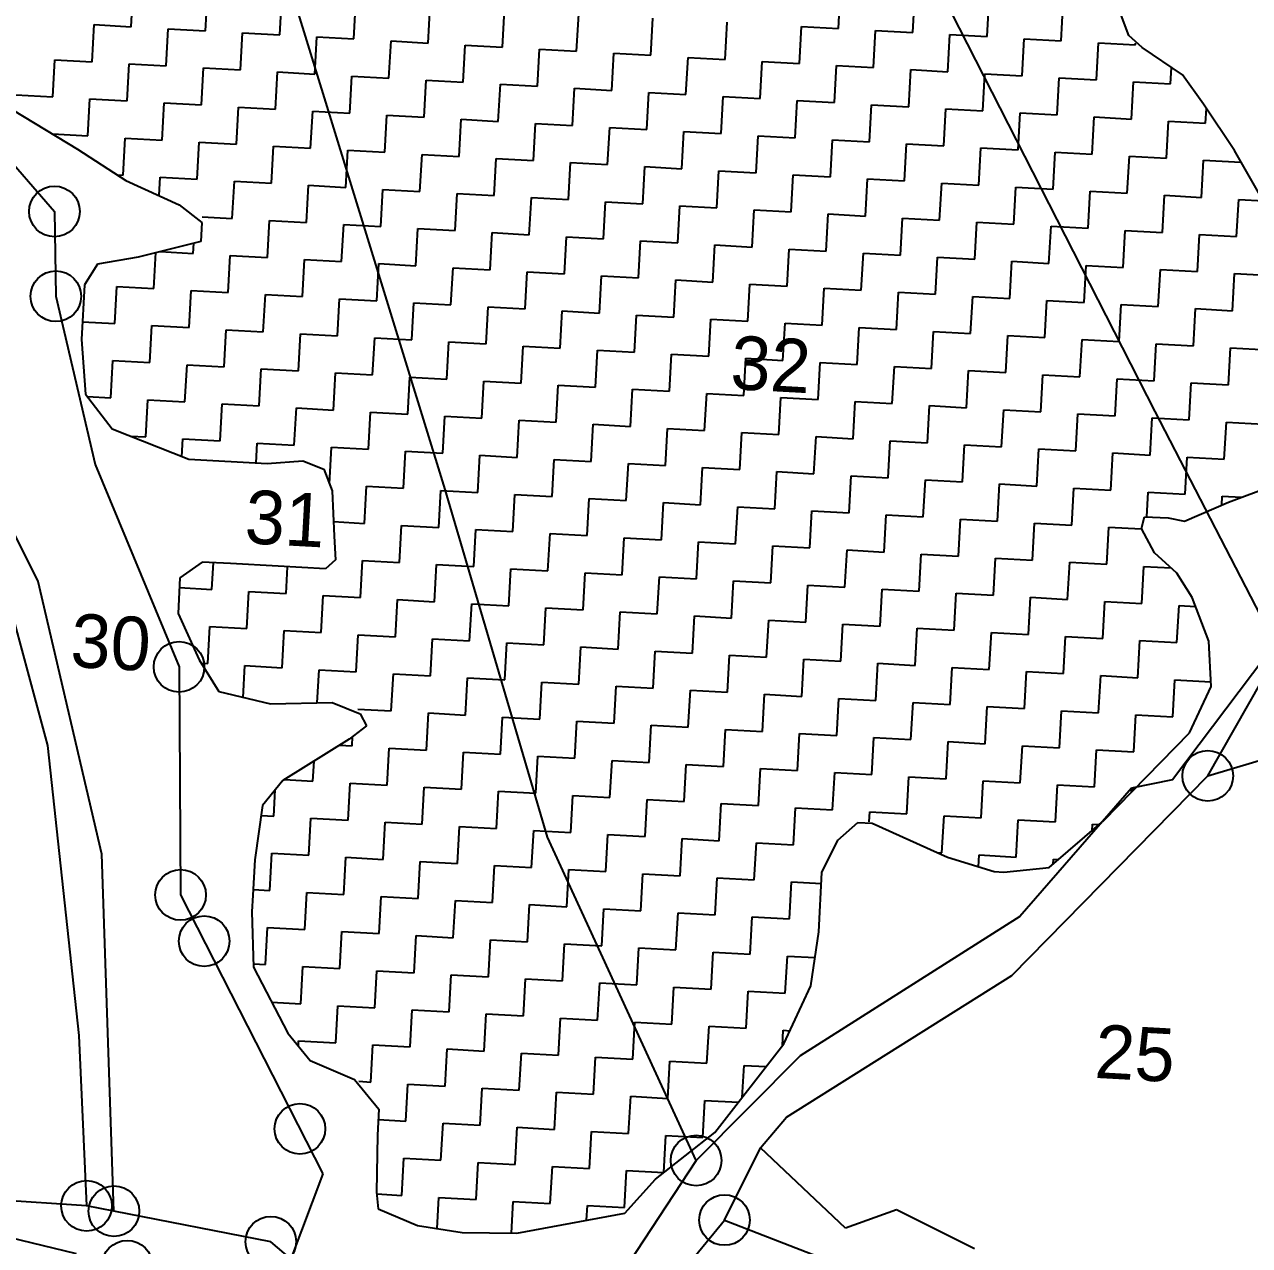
# Model space of a CAD drawing. Header units: metres. Extents: x 277693 to 280943, y 2038920 to 2043234.
# Drawn here: x 278561.5 to 278977.1, y 2041173.7 to 2041588.2 of the extents above; entities that cross this region are included whole.
import ezdxf
from ezdxf.enums import TextEntityAlignment as Align

# ---------------------------------------------------------------- set-up
doc = ezdxf.new("R2010")
doc.units = ezdxf.units.M
doc.header["$MEASUREMENT"] = 0
for name, color, linetype in [('POLY_HATCH', 12, 'Continuous'), ('POLY_PARCEL', 6, 'Continuous'), ('POLY_ROAD', 30, 'Continuous'), ('POLY_WATER', 4, 'Continuous'), ('TEXT_PARCEL', 7, 'Continuous')]:
    doc.layers.add(name, color=color, linetype=linetype)
doc.styles.add('TEXT_MAP', font='KRDEV050.TTF', dxfattribs={"height": 2.5})

# ---------------------------------------------------------------- blocks, each defined once
blk = doc.blocks.new('344')
for centre in [(278571.65, 2041524.75), (278572.12, 2041495.96), (278613.91, 2041370.16), (278962.97, 2041333.16), (278614.43, 2041292.74), (278622.44, 2041277.05), (278654.95, 2041213.34), (278789.37, 2041202.61), (278582.55, 2041187.2), (278591.84, 2041185.39), (278799, 2041182.39), (278645.06, 2041175.03), (278596.34, 2041166.87)]:
    blk.add_circle(centre, 8.59)
at = {"layer": 'POLY_HATCH', "linetype": 'Continuous'}
for p, q in [((278597.69, 2041587.47), (278598.38, 2041600.07)), ((278622.88, 2041586.08), (278623.57, 2041598.68)), ((278837.7, 2041586.87), (278838.39, 2041599.46)), ((278648.07, 2041584.69), (278648.77, 2041597.29)), ((278673.26, 2041583.3), (278673.96, 2041595.9)), ((278698.45, 2041581.91), (278699.15, 2041594.51)), ((278862.89, 2041585.48), (278863.58, 2041598.07)), ((278888.08, 2041584.09), (278888.77, 2041596.68)), ((278913.27, 2041582.7), (278913.96, 2041595.29)), ((278723.64, 2041580.52), (278724.34, 2041593.12)), ((278748.83, 2041579.13), (278749.53, 2041591.73)), ((278774.02, 2041577.75), (278774.72, 2041590.34)), ((278584.4, 2041575.57), (278585.09, 2041588.17)), ((278585.09, 2041588.17), (278597.69, 2041587.47)), ((278609.59, 2041574.18), (278610.28, 2041586.78)), ((278610.28, 2041586.78), (278622.88, 2041586.08)), ((278799.22, 2041576.36), (278799.91, 2041588.95)), ((278824.41, 2041574.97), (278825.1, 2041587.56)), ((278825.1, 2041587.56), (278837.7, 2041586.87)), ((278849.6, 2041573.58), (278850.29, 2041586.17)), ((278850.29, 2041586.17), (278862.89, 2041585.48)), ((278634.78, 2041572.79), (278635.48, 2041585.39)), ((278635.48, 2041585.39), (278648.07, 2041584.69)), ((278659.97, 2041571.4), (278660.67, 2041584)), ((278660.67, 2041584), (278673.26, 2041583.3)), ((278685.16, 2041570.01), (278685.86, 2041582.61)), ((278685.86, 2041582.61), (278698.45, 2041581.91)), ((278874.79, 2041572.19), (278875.48, 2041584.78)), ((278875.48, 2041584.78), (278888.08, 2041584.09)), ((278899.98, 2041570.8), (278900.67, 2041583.39)), ((278900.67, 2041583.39), (278913.27, 2041582.7)), ((278925.17, 2041569.41), (278925.86, 2041582)), ((278925.86, 2041582), (278938.46, 2041581.31)), ((278710.35, 2041568.62), (278711.05, 2041581.22)), ((278711.05, 2041581.22), (278723.64, 2041580.52)), ((278735.54, 2041567.23), (278736.24, 2041579.83)), ((278736.24, 2041579.83), (278748.83, 2041579.13)), ((278760.73, 2041565.84), (278761.43, 2041578.44)), ((278761.43, 2041578.44), (278774.02, 2041577.75)), ((278938.46, 2041581.31), (278938.49, 2041581.89)), ((278571.11, 2041563.67), (278571.8, 2041576.26)), ((278571.8, 2041576.26), (278584.4, 2041575.57)), ((278596.3, 2041562.28), (278596.99, 2041574.88)), ((278596.99, 2041574.88), (278609.59, 2041574.18)), ((278785.93, 2041564.46), (278786.62, 2041577.05)), ((278786.62, 2041577.05), (278799.22, 2041576.36)), ((278811.12, 2041563.07), (278811.81, 2041575.66)), ((278811.81, 2041575.66), (278824.41, 2041574.97)), ((278836.31, 2041561.68), (278837, 2041574.27)), ((278837, 2041574.27), (278849.6, 2041573.58)), ((278950.36, 2041568.02), (278950.67, 2041573.64)), ((278621.49, 2041560.89), (278622.19, 2041573.49)), ((278622.19, 2041573.49), (278634.78, 2041572.79)), ((278646.68, 2041559.5), (278647.38, 2041572.1)), ((278647.38, 2041572.1), (278659.97, 2041571.4)), ((278671.87, 2041558.11), (278672.57, 2041570.71)), ((278672.57, 2041570.71), (278685.16, 2041570.01)), ((278861.5, 2041560.29), (278862.19, 2041572.88)), ((278862.19, 2041572.88), (278874.79, 2041572.19)), ((278886.69, 2041558.9), (278887.38, 2041571.49)), ((278887.38, 2041571.49), (278899.98, 2041570.8)), ((278911.88, 2041557.51), (278912.57, 2041570.1)), ((278912.57, 2041570.1), (278925.17, 2041569.41)), ((278697.06, 2041556.72), (278697.76, 2041569.32)), ((278697.76, 2041569.32), (278710.35, 2041568.62)), ((278722.25, 2041555.33), (278722.95, 2041567.93)), ((278722.95, 2041567.93), (278735.54, 2041567.23)), ((278747.44, 2041553.94), (278748.14, 2041566.54)), ((278748.14, 2041566.54), (278760.73, 2041565.84)), ((278937.07, 2041556.12), (278937.76, 2041568.71)), ((278937.76, 2041568.71), (278950.36, 2041568.02)), ((278558.51, 2041564.36), (278571.11, 2041563.67)), ((278583.01, 2041550.38), (278583.7, 2041562.97)), ((278583.7, 2041562.97), (278596.3, 2041562.28)), ((278608.2, 2041548.99), (278608.9, 2041561.59)), ((278608.9, 2041561.59), (278621.49, 2041560.89)), ((278772.64, 2041552.55), (278773.33, 2041565.15)), ((278773.33, 2041565.15), (278785.93, 2041564.46)), ((278797.83, 2041551.17), (278798.52, 2041563.76)), ((278798.52, 2041563.76), (278811.12, 2041563.07)), ((278823.02, 2041549.78), (278823.71, 2041562.37)), ((278823.71, 2041562.37), (278836.31, 2041561.68)), ((278633.39, 2041547.6), (278634.09, 2041560.2)), ((278634.09, 2041560.2), (278646.68, 2041559.5)), ((278658.58, 2041546.21), (278659.28, 2041558.81)), ((278659.28, 2041558.81), (278671.87, 2041558.11)), ((278683.77, 2041544.82), (278684.47, 2041557.42)), ((278684.47, 2041557.42), (278697.06, 2041556.72)), ((278848.21, 2041548.39), (278848.9, 2041560.98)), ((278848.9, 2041560.98), (278861.5, 2041560.29)), ((278873.4, 2041547), (278874.09, 2041559.59)), ((278874.09, 2041559.59), (278886.69, 2041558.9)), ((278898.59, 2041545.61), (278899.28, 2041558.2)), ((278899.28, 2041558.2), (278911.88, 2041557.51)), ((278962.26, 2041554.73), (278962.53, 2041559.66)), ((278708.96, 2041543.43), (278709.66, 2041556.03)), ((278709.66, 2041556.03), (278722.25, 2041555.33)), ((278734.15, 2041542.04), (278734.85, 2041554.64)), ((278734.85, 2041554.64), (278747.44, 2041553.94)), ((278759.35, 2041540.65), (278760.04, 2041553.25)), ((278760.04, 2041553.25), (278772.64, 2041552.55)), ((278923.78, 2041544.22), (278924.47, 2041556.81)), ((278924.47, 2041556.81), (278937.07, 2041556.12)), ((278948.97, 2041542.83), (278949.67, 2041555.42)), ((278949.67, 2041555.42), (278962.26, 2041554.73)), ((278570.99, 2041551.04), (278583.01, 2041550.38)), ((278594.91, 2041537.09), (278595.61, 2041549.68)), ((278595.61, 2041549.68), (278608.2, 2041548.99)), ((278784.54, 2041539.26), (278785.23, 2041551.86)), ((278785.23, 2041551.86), (278797.83, 2041551.17)), ((278809.73, 2041537.88), (278810.42, 2041550.47)), ((278810.42, 2041550.47), (278823.02, 2041549.78)), ((278834.92, 2041536.49), (278835.61, 2041549.08)), ((278835.61, 2041549.08), (278848.21, 2041548.39)), ((278620.1, 2041535.7), (278620.8, 2041548.3)), ((278620.8, 2041548.3), (278633.39, 2041547.6)), ((278645.29, 2041534.31), (278645.99, 2041546.91)), ((278645.99, 2041546.91), (278658.58, 2041546.21)), ((278670.48, 2041532.92), (278671.18, 2041545.52)), ((278671.18, 2041545.52), (278683.77, 2041544.82)), ((278860.11, 2041535.1), (278860.8, 2041547.69)), ((278860.8, 2041547.69), (278873.4, 2041547)), ((278885.3, 2041533.71), (278885.99, 2041546.3)), ((278885.99, 2041546.3), (278898.59, 2041545.61)), ((278910.49, 2041532.32), (278911.18, 2041544.91)), ((278911.18, 2041544.91), (278923.78, 2041544.22)), ((278695.67, 2041531.53), (278696.37, 2041544.13)), ((278696.37, 2041544.13), (278708.96, 2041543.43)), ((278720.86, 2041530.14), (278721.56, 2041542.74)), ((278721.56, 2041542.74), (278734.15, 2041542.04)), ((278746.06, 2041528.75), (278746.75, 2041541.35)), ((278746.75, 2041541.35), (278759.35, 2041540.65)), ((278935.68, 2041530.93), (278936.38, 2041543.52)), ((278936.38, 2041543.52), (278948.97, 2041542.83)), ((278960.87, 2041529.54), (278961.57, 2041542.13)), ((278961.57, 2041542.13), (278974.16, 2041541.44)), ((278974.16, 2041541.44), (278974.18, 2041541.69)), ((278592.9, 2041537.2), (278594.91, 2041537.09)), ((278607.16, 2041530.13), (278607.51, 2041536.39)), ((278607.51, 2041536.39), (278620.1, 2041535.7)), ((278771.25, 2041527.36), (278771.94, 2041539.96)), ((278771.94, 2041539.96), (278784.54, 2041539.26)), ((278796.44, 2041525.97), (278797.13, 2041538.57)), ((278797.13, 2041538.57), (278809.73, 2041537.88)), ((278821.63, 2041524.59), (278822.32, 2041537.18)), ((278822.32, 2041537.18), (278834.92, 2041536.49)), ((278632, 2041522.41), (278632.7, 2041535.01)), ((278632.7, 2041535.01), (278645.29, 2041534.31)), ((278657.19, 2041521.02), (278657.89, 2041533.62)), ((278657.89, 2041533.62), (278670.48, 2041532.92)), ((278682.38, 2041519.63), (278683.08, 2041532.23)), ((278683.08, 2041532.23), (278695.67, 2041531.53)), ((278846.82, 2041523.2), (278847.51, 2041535.79)), ((278847.51, 2041535.79), (278860.11, 2041535.1)), ((278872.01, 2041521.81), (278872.7, 2041534.4)), ((278872.7, 2041534.4), (278885.3, 2041533.71)), ((278897.2, 2041520.42), (278897.89, 2041533.01)), ((278897.89, 2041533.01), (278910.49, 2041532.32)), ((278707.57, 2041518.24), (278708.27, 2041530.84)), ((278708.27, 2041530.84), (278720.86, 2041530.14)), ((278732.77, 2041516.85), (278733.46, 2041529.45)), ((278733.46, 2041529.45), (278746.06, 2041528.75)), ((278757.96, 2041515.46), (278758.65, 2041528.06)), ((278758.65, 2041528.06), (278771.25, 2041527.36)), ((278922.39, 2041519.03), (278923.09, 2041531.62)), ((278923.09, 2041531.62), (278935.68, 2041530.93)), ((278947.58, 2041517.64), (278948.28, 2041530.23)), ((278948.28, 2041530.23), (278960.87, 2041529.54)), ((278972.77, 2041516.25), (278973.47, 2041528.84)), ((278973.47, 2041528.84), (278982.02, 2041528.37)), ((278783.15, 2041514.07), (278783.84, 2041526.67)), ((278783.84, 2041526.67), (278796.44, 2041525.97)), ((278808.34, 2041512.68), (278809.03, 2041525.28)), ((278809.03, 2041525.28), (278821.63, 2041524.59)), ((278833.53, 2041511.29), (278834.22, 2041523.89)), ((278834.22, 2041523.89), (278846.82, 2041523.2)), ((278621.79, 2041522.97), (278632, 2041522.41)), ((278643.9, 2041509.12), (278644.6, 2041521.72)), ((278644.6, 2041521.72), (278657.19, 2041521.02)), ((278669.09, 2041507.73), (278669.79, 2041520.33)), ((278669.79, 2041520.33), (278682.38, 2041519.63)), ((278858.72, 2041509.91), (278859.41, 2041522.5)), ((278859.41, 2041522.5), (278872.01, 2041521.81)), ((278883.91, 2041508.52), (278884.6, 2041521.11)), ((278884.6, 2041521.11), (278897.2, 2041520.42)), ((278909.1, 2041507.13), (278909.8, 2041519.72)), ((278909.8, 2041519.72), (278922.39, 2041519.03)), ((278694.28, 2041506.34), (278694.98, 2041518.94)), ((278694.98, 2041518.94), (278707.57, 2041518.24)), ((278719.48, 2041504.95), (278720.17, 2041517.55)), ((278720.17, 2041517.55), (278732.77, 2041516.85)), ((278744.67, 2041503.56), (278745.36, 2041516.16)), ((278745.36, 2041516.16), (278757.96, 2041515.46)), ((278934.29, 2041505.74), (278934.99, 2041518.33)), ((278934.99, 2041518.33), (278947.58, 2041517.64)), ((278959.48, 2041504.35), (278960.18, 2041516.94)), ((278960.18, 2041516.94), (278972.77, 2041516.25)), ((278618.71, 2041510.51), (278618.9, 2041513.94)), ((278769.86, 2041502.17), (278770.55, 2041514.77)), ((278770.55, 2041514.77), (278783.15, 2041514.07)), ((278795.05, 2041500.78), (278795.74, 2041513.38)), ((278795.74, 2041513.38), (278808.34, 2041512.68)), ((278820.24, 2041499.39), (278820.93, 2041511.99)), ((278820.93, 2041511.99), (278833.53, 2041511.29)), ((278605.42, 2041498.61), (278606.09, 2041510.76)), ((278607.57, 2041511.12), (278618.71, 2041510.51)), ((278630.61, 2041497.22), (278631.31, 2041509.81)), ((278631.31, 2041509.81), (278643.9, 2041509.12)), ((278655.8, 2041495.83), (278656.5, 2041508.43)), ((278656.5, 2041508.43), (278669.09, 2041507.73)), ((278845.43, 2041498), (278846.12, 2041510.6)), ((278846.12, 2041510.6), (278858.72, 2041509.91)), ((278870.62, 2041496.62), (278871.31, 2041509.21)), ((278871.31, 2041509.21), (278883.91, 2041508.52)), ((278895.81, 2041495.23), (278896.51, 2041507.82)), ((278896.51, 2041507.82), (278909.1, 2041507.13)), ((278680.99, 2041494.44), (278681.69, 2041507.04)), ((278681.69, 2041507.04), (278694.28, 2041506.34)), ((278706.18, 2041493.05), (278706.88, 2041505.65)), ((278706.88, 2041505.65), (278719.48, 2041504.95)), ((278731.38, 2041491.66), (278732.07, 2041504.26)), ((278732.07, 2041504.26), (278744.67, 2041503.56)), ((278921, 2041493.84), (278921.7, 2041506.43)), ((278921.7, 2041506.43), (278934.29, 2041505.74)), ((278946.19, 2041492.45), (278946.89, 2041505.04)), ((278946.89, 2041505.04), (278959.48, 2041504.35)), ((278971.38, 2041491.06), (278972.08, 2041503.65)), ((278972.08, 2041503.65), (278984.67, 2041502.96)), ((278592.13, 2041486.71), (278592.83, 2041499.3)), ((278592.83, 2041499.3), (278605.42, 2041498.61)), ((278756.57, 2041490.27), (278757.26, 2041502.87)), ((278757.26, 2041502.87), (278769.86, 2041502.17)), ((278781.76, 2041488.88), (278782.45, 2041501.48)), ((278782.45, 2041501.48), (278795.05, 2041500.78)), ((278806.95, 2041487.49), (278807.64, 2041500.09)), ((278807.64, 2041500.09), (278820.24, 2041499.39)), ((278617.32, 2041485.32), (278618.02, 2041497.91)), ((278618.02, 2041497.91), (278630.61, 2041497.22)), ((278642.51, 2041483.93), (278643.21, 2041496.52)), ((278643.21, 2041496.52), (278655.8, 2041495.83)), ((278667.7, 2041482.54), (278668.4, 2041495.14)), ((278668.4, 2041495.14), (278680.99, 2041494.44)), ((278832.14, 2041486.1), (278832.83, 2041498.7)), ((278832.83, 2041498.7), (278845.43, 2041498)), ((278857.33, 2041484.71), (278858.02, 2041497.31)), ((278858.02, 2041497.31), (278870.62, 2041496.62)), ((278882.52, 2041483.33), (278883.22, 2041495.92)), ((278883.22, 2041495.92), (278895.81, 2041495.23)), ((278692.89, 2041481.15), (278693.59, 2041493.75)), ((278693.59, 2041493.75), (278706.18, 2041493.05)), ((278718.09, 2041479.76), (278718.78, 2041492.36)), ((278718.78, 2041492.36), (278731.38, 2041491.66)), ((278743.28, 2041478.37), (278743.97, 2041490.97)), ((278743.97, 2041490.97), (278756.57, 2041490.27)), ((278907.71, 2041481.94), (278908.41, 2041494.53)), ((278908.41, 2041494.53), (278921, 2041493.84)), ((278932.9, 2041480.55), (278933.6, 2041493.14)), ((278933.6, 2041493.14), (278946.19, 2041492.45)), ((278958.09, 2041479.16), (278958.79, 2041491.75)), ((278958.79, 2041491.75), (278971.38, 2041491.06)), ((278581.13, 2041487.31), (278592.13, 2041486.71)), ((278768.47, 2041476.98), (278769.16, 2041489.58)), ((278769.16, 2041489.58), (278781.76, 2041488.88)), ((278793.66, 2041475.59), (278794.35, 2041488.19)), ((278794.35, 2041488.19), (278806.95, 2041487.49)), ((278818.85, 2041474.2), (278819.54, 2041486.8)), ((278819.54, 2041486.8), (278832.14, 2041486.1)), ((278604.03, 2041473.42), (278604.73, 2041486.01)), ((278604.73, 2041486.01), (278617.32, 2041485.32)), ((278629.22, 2041472.03), (278629.92, 2041484.62)), ((278629.92, 2041484.62), (278642.51, 2041483.93)), ((278654.41, 2041470.64), (278655.11, 2041483.23)), ((278655.11, 2041483.23), (278667.7, 2041482.54)), ((278844.04, 2041472.81), (278844.73, 2041485.41)), ((278844.73, 2041485.41), (278857.33, 2041484.71)), ((278869.23, 2041471.42), (278869.93, 2041484.02)), ((278869.93, 2041484.02), (278882.52, 2041483.33)), ((278894.42, 2041470.04), (278895.12, 2041482.63)), ((278895.12, 2041482.63), (278907.71, 2041481.94)), ((278679.6, 2041469.25), (278680.3, 2041481.84)), ((278680.3, 2041481.84), (278692.89, 2041481.15)), ((278704.8, 2041467.86), (278705.49, 2041480.46)), ((278705.49, 2041480.46), (278718.09, 2041479.76)), ((278729.99, 2041466.47), (278730.68, 2041479.07)), ((278730.68, 2041479.07), (278743.28, 2041478.37)), ((278919.61, 2041468.65), (278920.31, 2041481.24)), ((278920.31, 2041481.24), (278932.9, 2041480.55)), ((278944.8, 2041467.26), (278945.5, 2041479.85)), ((278945.5, 2041479.85), (278958.09, 2041479.16)), ((278969.99, 2041465.87), (278970.69, 2041478.46)), ((278970.69, 2041478.46), (278983.28, 2041477.77)), ((278590.74, 2041461.52), (278591.44, 2041474.11)), ((278591.44, 2041474.11), (278604.03, 2041473.42)), ((278755.18, 2041465.08), (278755.87, 2041477.68)), ((278755.87, 2041477.68), (278768.47, 2041476.98)), ((278780.37, 2041463.69), (278781.06, 2041476.29)), ((278781.06, 2041476.29), (278793.66, 2041475.59)), ((278805.56, 2041462.3), (278806.25, 2041474.9)), ((278806.25, 2041474.9), (278818.85, 2041474.2)), ((278615.93, 2041460.13), (278616.63, 2041472.72)), ((278616.63, 2041472.72), (278629.22, 2041472.03)), ((278641.12, 2041458.74), (278641.82, 2041471.33)), ((278641.82, 2041471.33), (278654.41, 2041470.64)), ((278666.31, 2041457.35), (278667.01, 2041469.94)), ((278667.01, 2041469.94), (278679.6, 2041469.25)), ((278830.75, 2041460.91), (278831.44, 2041473.51)), ((278831.44, 2041473.51), (278844.04, 2041472.81)), ((278855.94, 2041459.52), (278856.63, 2041472.12)), ((278856.63, 2041472.12), (278869.23, 2041471.42)), ((278881.13, 2041458.13), (278881.83, 2041470.73)), ((278881.83, 2041470.73), (278894.42, 2041470.04)), ((278691.51, 2041455.96), (278692.2, 2041468.55)), ((278692.2, 2041468.55), (278704.8, 2041467.86)), ((278716.7, 2041454.57), (278717.39, 2041467.17)), ((278717.39, 2041467.17), (278729.99, 2041466.47)), ((278741.89, 2041453.18), (278742.58, 2041465.78)), ((278742.58, 2041465.78), (278755.18, 2041465.08)), ((278906.32, 2041456.75), (278907.02, 2041469.34)), ((278907.02, 2041469.34), (278919.61, 2041468.65)), ((278931.51, 2041455.36), (278932.21, 2041467.95)), ((278932.21, 2041467.95), (278944.8, 2041467.26)), ((278956.7, 2041453.97), (278957.4, 2041466.56)), ((278957.4, 2041466.56), (278969.99, 2041465.87)), ((278582.77, 2041461.96), (278590.74, 2041461.52)), ((278767.08, 2041451.79), (278767.77, 2041464.39)), ((278767.77, 2041464.39), (278780.37, 2041463.69)), ((278792.27, 2041450.4), (278792.96, 2041463)), ((278792.96, 2041463), (278805.56, 2041462.3)), ((278817.46, 2041449.01), (278818.15, 2041461.61)), ((278818.15, 2041461.61), (278830.75, 2041460.91)), ((278602.64, 2041448.23), (278603.34, 2041460.82)), ((278603.34, 2041460.82), (278615.93, 2041460.13)), ((278627.83, 2041446.84), (278628.53, 2041459.43)), ((278628.53, 2041459.43), (278641.12, 2041458.74)), ((278653.02, 2041445.45), (278653.72, 2041458.04)), ((278653.72, 2041458.04), (278666.31, 2041457.35)), ((278842.65, 2041447.62), (278843.34, 2041460.22)), ((278843.34, 2041460.22), (278855.94, 2041459.52)), ((278867.84, 2041446.23), (278868.54, 2041458.83)), ((278868.54, 2041458.83), (278881.13, 2041458.13)), ((278893.03, 2041444.84), (278893.73, 2041457.44)), ((278893.73, 2041457.44), (278906.32, 2041456.75)), ((278678.22, 2041444.06), (278678.91, 2041456.65)), ((278678.91, 2041456.65), (278691.51, 2041455.96)), ((278703.41, 2041442.67), (278704.1, 2041455.26)), ((278704.1, 2041455.26), (278716.7, 2041454.57)), ((278728.6, 2041441.28), (278729.29, 2041453.88)), ((278729.29, 2041453.88), (278741.89, 2041453.18)), ((278918.22, 2041443.46), (278918.92, 2041456.05)), ((278918.92, 2041456.05), (278931.51, 2041455.36)), ((278943.41, 2041442.07), (278944.11, 2041454.66)), ((278944.11, 2041454.66), (278956.7, 2041453.97)), ((278968.6, 2041440.68), (278969.3, 2041453.27)), ((278969.3, 2041453.27), (278981.89, 2041452.58)), ((278753.79, 2041439.89), (278754.48, 2041452.49)), ((278754.48, 2041452.49), (278767.08, 2041451.79)), ((278778.98, 2041438.5), (278779.67, 2041451.1)), ((278779.67, 2041451.1), (278792.27, 2041450.4)), ((278804.17, 2041437.11), (278804.86, 2041449.71)), ((278804.86, 2041449.71), (278817.46, 2041449.01)), ((278597.32, 2041448.52), (278602.64, 2041448.23)), ((278614.91, 2041441.56), (278615.24, 2041447.53)), ((278615.24, 2041447.53), (278627.83, 2041446.84)), ((278640.06, 2041439.38), (278640.43, 2041446.14)), ((278640.43, 2041446.14), (278653.02, 2041445.45)), ((278829.36, 2041435.72), (278830.05, 2041448.32)), ((278830.05, 2041448.32), (278842.65, 2041447.62)), ((278854.55, 2041434.33), (278855.25, 2041446.93)), ((278855.25, 2041446.93), (278867.84, 2041446.23)), ((278879.74, 2041432.94), (278880.44, 2041445.54)), ((278880.44, 2041445.54), (278893.03, 2041444.84)), ((278664.93, 2041432.28), (278665.62, 2041444.75)), ((278665.62, 2041444.75), (278678.22, 2041444.06)), ((278690.12, 2041430.77), (278690.81, 2041443.36)), ((278690.81, 2041443.36), (278703.41, 2041442.67)), ((278715.31, 2041429.38), (278716, 2041441.97)), ((278716, 2041441.97), (278728.6, 2041441.28)), ((278904.93, 2041431.55), (278905.63, 2041444.15)), ((278905.63, 2041444.15), (278918.22, 2041443.46)), ((278930.12, 2041430.17), (278930.82, 2041442.76)), ((278930.82, 2041442.76), (278943.41, 2041442.07)), ((278955.31, 2041428.78), (278956.01, 2041441.37)), ((278956.01, 2041441.37), (278968.6, 2041440.68)), ((278740.5, 2041427.99), (278741.19, 2041440.59)), ((278741.19, 2041440.59), (278753.79, 2041439.89)), ((278765.69, 2041426.6), (278766.38, 2041439.2)), ((278766.38, 2041439.2), (278778.98, 2041438.5)), ((278790.88, 2041425.21), (278791.57, 2041437.81)), ((278791.57, 2041437.81), (278804.17, 2041437.11)), ((278816.07, 2041423.82), (278816.76, 2041436.42)), ((278816.76, 2041436.42), (278829.36, 2041435.72)), ((278841.26, 2041422.43), (278841.96, 2041435.03)), ((278841.96, 2041435.03), (278854.55, 2041434.33)), ((278866.45, 2041421.04), (278867.15, 2041433.64)), ((278867.15, 2041433.64), (278879.74, 2041432.94)), ((278676.83, 2041418.87), (278677.52, 2041431.46)), ((278677.52, 2041431.46), (278690.12, 2041430.77)), ((278702.02, 2041417.48), (278702.71, 2041430.07)), ((278702.71, 2041430.07), (278715.31, 2041429.38)), ((278727.21, 2041416.09), (278727.9, 2041428.68)), ((278727.9, 2041428.68), (278740.5, 2041427.99)), ((278891.64, 2041419.65), (278892.34, 2041432.25)), ((278892.34, 2041432.25), (278904.93, 2041431.55)), ((278916.83, 2041418.26), (278917.53, 2041430.86)), ((278917.53, 2041430.86), (278930.12, 2041430.17)), ((278942.26, 2041421.1), (278942.72, 2041429.47)), ((278942.72, 2041429.47), (278955.31, 2041428.78)), ((278752.4, 2041414.7), (278753.09, 2041427.3)), ((278753.09, 2041427.3), (278765.69, 2041426.6)), ((278777.59, 2041413.31), (278778.28, 2041425.91)), ((278778.28, 2041425.91), (278790.88, 2041425.21)), ((278802.78, 2041411.92), (278803.47, 2041424.52)), ((278803.47, 2041424.52), (278816.07, 2041423.82)), ((278967.74, 2041425.05), (278967.91, 2041428.08)), ((278967.91, 2041428.08), (278974.47, 2041427.72)), ((278827.97, 2041410.53), (278828.67, 2041423.13)), ((278828.67, 2041423.13), (278841.26, 2041422.43)), ((278853.16, 2041409.14), (278853.86, 2041421.74)), ((278853.86, 2041421.74), (278866.45, 2041421.04)), ((278878.35, 2041407.75), (278879.05, 2041420.35)), ((278879.05, 2041420.35), (278891.64, 2041419.65)), ((278666.36, 2041419.45), (278676.83, 2041418.87)), ((278688.73, 2041405.58), (278689.42, 2041418.17)), ((278689.42, 2041418.17), (278702.02, 2041417.48)), ((278713.92, 2041404.19), (278714.61, 2041416.78)), ((278714.61, 2041416.78), (278727.21, 2041416.09)), ((278903.54, 2041406.36), (278904.24, 2041418.96)), ((278904.24, 2041418.96), (278916.83, 2041418.26)), ((278928.73, 2041404.97), (278929.43, 2041417.57)), ((278929.43, 2041417.57), (278940.43, 2041416.96)), ((278739.11, 2041402.8), (278739.8, 2041415.39)), ((278739.8, 2041415.39), (278752.4, 2041414.7)), ((278764.3, 2041401.41), (278764.99, 2041414.01)), ((278764.99, 2041414.01), (278777.59, 2041413.31)), ((278789.49, 2041400.02), (278790.18, 2041412.62)), ((278790.18, 2041412.62), (278802.78, 2041411.92)), ((278814.68, 2041398.63), (278815.38, 2041411.23)), ((278815.38, 2041411.23), (278827.97, 2041410.53)), ((278839.87, 2041397.24), (278840.57, 2041409.84)), ((278840.57, 2041409.84), (278853.16, 2041409.14)), ((278865.06, 2041395.85), (278865.76, 2041408.45)), ((278865.76, 2041408.45), (278878.35, 2041407.75)), ((278625.06, 2041396.46), (278625.56, 2041405.53)), ((278650.25, 2041395.07), (278650.75, 2041404.14)), ((278675.44, 2041393.68), (278676.13, 2041406.27)), ((278676.13, 2041406.27), (278688.73, 2041405.58)), ((278700.63, 2041392.29), (278701.32, 2041404.88)), ((278701.32, 2041404.88), (278713.92, 2041404.19)), ((278725.82, 2041390.9), (278726.51, 2041403.49)), ((278726.51, 2041403.49), (278739.11, 2041402.8)), ((278890.25, 2041394.46), (278890.95, 2041407.06)), ((278890.95, 2041407.06), (278903.54, 2041406.36)), ((278915.44, 2041393.07), (278916.14, 2041405.67)), ((278916.14, 2041405.67), (278928.73, 2041404.97)), ((278940.63, 2041391.68), (278941.33, 2041404.28)), ((278941.33, 2041404.28), (278950.56, 2041403.77)), ((278751.01, 2041389.51), (278751.7, 2041402.1)), ((278751.7, 2041402.1), (278764.3, 2041401.41)), ((278776.2, 2041388.12), (278776.89, 2041400.72)), ((278776.89, 2041400.72), (278789.49, 2041400.02)), ((278801.39, 2041386.73), (278802.09, 2041399.33)), ((278802.09, 2041399.33), (278814.68, 2041398.63)), ((278614.05, 2041397.06), (278625.06, 2041396.46)), ((278636.96, 2041383.17), (278637.65, 2041395.76)), ((278637.65, 2041395.76), (278650.25, 2041395.07)), ((278826.58, 2041385.34), (278827.28, 2041397.94)), ((278827.28, 2041397.94), (278839.87, 2041397.24)), ((278851.77, 2041383.95), (278852.47, 2041396.55)), ((278852.47, 2041396.55), (278865.06, 2041395.85)), ((278876.96, 2041382.56), (278877.66, 2041395.16)), ((278877.66, 2041395.16), (278890.25, 2041394.46)), ((278662.15, 2041381.78), (278662.84, 2041394.37)), ((278662.84, 2041394.37), (278675.44, 2041393.68)), ((278687.34, 2041380.39), (278688.03, 2041392.98)), ((278688.03, 2041392.98), (278700.63, 2041392.29)), ((278712.53, 2041379), (278713.22, 2041391.59)), ((278713.22, 2041391.59), (278725.82, 2041390.9)), ((278902.15, 2041381.17), (278902.85, 2041393.77)), ((278902.85, 2041393.77), (278915.44, 2041393.07)), ((278927.34, 2041379.78), (278928.04, 2041392.38)), ((278928.04, 2041392.38), (278940.63, 2041391.68)), ((278952.54, 2041378.39), (278953.23, 2041390.99)), ((278953.23, 2041390.99), (278958.86, 2041390.68)), ((278737.72, 2041377.61), (278738.41, 2041390.2)), ((278738.41, 2041390.2), (278751.01, 2041389.51)), ((278762.91, 2041376.22), (278763.6, 2041388.81)), ((278763.6, 2041388.81), (278776.2, 2041388.12)), ((278788.1, 2041374.83), (278788.8, 2041387.43)), ((278788.8, 2041387.43), (278801.39, 2041386.73)), ((278623.67, 2041371.27), (278624.36, 2041383.86)), ((278624.36, 2041383.86), (278636.96, 2041383.17)), ((278648.86, 2041369.88), (278649.55, 2041382.47)), ((278649.55, 2041382.47), (278662.15, 2041381.78)), ((278813.29, 2041373.44), (278813.99, 2041386.04)), ((278813.99, 2041386.04), (278826.58, 2041385.34)), ((278838.48, 2041372.05), (278839.18, 2041384.65)), ((278839.18, 2041384.65), (278851.77, 2041383.95)), ((278863.67, 2041370.66), (278864.37, 2041383.26)), ((278864.37, 2041383.26), (278876.96, 2041382.56)), ((278674.05, 2041368.49), (278674.74, 2041381.08)), ((278674.74, 2041381.08), (278687.34, 2041380.39)), ((278699.24, 2041367.1), (278699.93, 2041379.69)), ((278699.93, 2041379.69), (278712.53, 2041379)), ((278724.43, 2041365.71), (278725.12, 2041378.3)), ((278725.12, 2041378.3), (278737.72, 2041377.61)), ((278888.86, 2041369.27), (278889.56, 2041381.87)), ((278889.56, 2041381.87), (278902.15, 2041381.17)), ((278914.05, 2041367.88), (278914.75, 2041380.48)), ((278914.75, 2041380.48), (278927.34, 2041379.78)), ((278939.25, 2041366.49), (278939.94, 2041379.09)), ((278939.94, 2041379.09), (278952.54, 2041378.39)), ((278749.62, 2041364.32), (278750.31, 2041376.91)), ((278750.31, 2041376.91), (278762.91, 2041376.22)), ((278774.81, 2041362.93), (278775.51, 2041375.52)), ((278775.51, 2041375.52), (278788.1, 2041374.83)), ((278800, 2041361.54), (278800.7, 2041374.14)), ((278800.7, 2041374.14), (278813.29, 2041373.44)), ((278621.5, 2041371.38), (278623.67, 2041371.27)), ((278635.67, 2041359.77), (278636.26, 2041370.57)), ((278636.26, 2041370.57), (278648.86, 2041369.88)), ((278825.19, 2041360.15), (278825.89, 2041372.75)), ((278825.89, 2041372.75), (278838.48, 2041372.05)), ((278850.38, 2041358.76), (278851.08, 2041371.36)), ((278851.08, 2041371.36), (278863.67, 2041370.66)), ((278875.57, 2041357.37), (278876.27, 2041369.97)), ((278876.27, 2041369.97), (278888.86, 2041369.27)), ((278660.83, 2041357.9), (278661.45, 2041369.18)), ((278661.45, 2041369.18), (278674.05, 2041368.49)), ((278685.95, 2041355.2), (278686.64, 2041367.79)), ((278686.64, 2041367.79), (278699.24, 2041367.1)), ((278711.14, 2041353.81), (278711.83, 2041366.4)), ((278711.83, 2041366.4), (278724.43, 2041365.71)), ((278900.76, 2041355.98), (278901.46, 2041368.58)), ((278901.46, 2041368.58), (278914.05, 2041367.88)), ((278925.96, 2041354.59), (278926.65, 2041367.19)), ((278926.65, 2041367.19), (278939.25, 2041366.49)), ((278951.15, 2041353.2), (278951.84, 2041365.8)), ((278951.84, 2041365.8), (278964.04, 2041365.13)), ((278736.33, 2041352.42), (278737.02, 2041365.01)), ((278737.02, 2041365.01), (278749.62, 2041364.32)), ((278761.52, 2041351.03), (278762.22, 2041363.62)), ((278762.22, 2041363.62), (278774.81, 2041362.93)), ((278786.71, 2041349.64), (278787.41, 2041362.23)), ((278787.41, 2041362.23), (278800, 2041361.54)), ((278811.9, 2041348.25), (278812.6, 2041360.84)), ((278812.6, 2041360.84), (278825.19, 2041360.15)), ((278837.09, 2041346.86), (278837.79, 2041359.46)), ((278837.79, 2041359.46), (278850.38, 2041358.76)), ((278862.28, 2041345.47), (278862.98, 2041358.07)), ((278862.98, 2041358.07), (278875.57, 2041357.37)), ((278674.56, 2041355.82), (278685.95, 2041355.2)), ((278697.85, 2041341.91), (278698.54, 2041354.5)), ((278698.54, 2041354.5), (278711.14, 2041353.81)), ((278887.47, 2041344.08), (278888.17, 2041356.68)), ((278888.17, 2041356.68), (278900.76, 2041355.98)), ((278912.67, 2041342.69), (278913.36, 2041355.29)), ((278913.36, 2041355.29), (278925.96, 2041354.59)), ((278937.86, 2041341.3), (278938.55, 2041353.9)), ((278938.55, 2041353.9), (278951.15, 2041353.2)), ((278723.04, 2041340.52), (278723.73, 2041353.11)), ((278723.73, 2041353.11), (278736.33, 2041352.42)), ((278748.23, 2041339.13), (278748.93, 2041351.72)), ((278748.93, 2041351.72), (278761.52, 2041351.03)), ((278773.42, 2041337.74), (278774.12, 2041350.33)), ((278774.12, 2041350.33), (278786.71, 2041349.64)), ((278672.66, 2041343.3), (278672.83, 2041346.49)), ((278798.61, 2041336.35), (278799.31, 2041348.94)), ((278799.31, 2041348.94), (278811.9, 2041348.25)), ((278823.8, 2041334.96), (278824.5, 2041347.55)), ((278824.5, 2041347.55), (278837.09, 2041346.86)), ((278848.99, 2041333.57), (278849.69, 2041346.17)), ((278849.69, 2041346.17), (278862.28, 2041345.47)), ((278668.35, 2041343.53), (278672.66, 2041343.3)), ((278684.56, 2041330.01), (278685.25, 2041342.6)), ((278685.25, 2041342.6), (278697.85, 2041341.91)), ((278709.75, 2041328.62), (278710.44, 2041341.21)), ((278710.44, 2041341.21), (278723.04, 2041340.52)), ((278874.18, 2041332.18), (278874.88, 2041344.78)), ((278874.88, 2041344.78), (278887.47, 2041344.08)), ((278899.38, 2041330.79), (278900.07, 2041343.39)), ((278900.07, 2041343.39), (278912.67, 2041342.69)), ((278924.57, 2041329.4), (278925.26, 2041342)), ((278925.26, 2041342), (278937.86, 2041341.3)), ((278659.37, 2041331.39), (278659.74, 2041338.16)), ((278734.94, 2041327.23), (278735.63, 2041339.82)), ((278735.63, 2041339.82), (278748.23, 2041339.13)), ((278760.13, 2041325.84), (278760.83, 2041338.43)), ((278760.83, 2041338.43), (278773.42, 2041337.74)), ((278785.32, 2041324.45), (278786.02, 2041337.04)), ((278786.02, 2041337.04), (278798.61, 2041336.35)), ((278810.51, 2041323.06), (278811.21, 2041335.65)), ((278811.21, 2041335.65), (278823.8, 2041334.96)), ((278835.7, 2041321.67), (278836.4, 2041334.26)), ((278836.4, 2041334.26), (278848.99, 2041333.57)), ((278860.89, 2041320.28), (278861.59, 2041332.88)), ((278861.59, 2041332.88), (278874.18, 2041332.18)), ((278646.08, 2041319.49), (278646.57, 2041328.4)), ((278649.75, 2041331.93), (278659.37, 2041331.39)), ((278671.27, 2041318.1), (278671.96, 2041330.7)), ((278671.96, 2041330.7), (278684.56, 2041330.01)), ((278696.46, 2041316.72), (278697.15, 2041329.31)), ((278697.15, 2041329.31), (278709.75, 2041328.62)), ((278886.08, 2041318.89), (278886.78, 2041331.49)), ((278886.78, 2041331.49), (278899.38, 2041330.79)), ((278911.28, 2041317.5), (278911.97, 2041330.1)), ((278911.97, 2041330.1), (278924.57, 2041329.4)), ((278937.1, 2041327.56), (278937.16, 2041328.71)), ((278937.16, 2041328.71), (278938.17, 2041328.65)), ((278721.65, 2041315.33), (278722.34, 2041327.92)), ((278722.34, 2041327.92), (278734.94, 2041327.23)), ((278746.84, 2041313.94), (278747.54, 2041326.53)), ((278747.54, 2041326.53), (278760.13, 2041325.84)), ((278772.03, 2041312.55), (278772.73, 2041325.14)), ((278772.73, 2041325.14), (278785.32, 2041324.45)), ((278797.22, 2041311.16), (278797.92, 2041323.75)), ((278797.92, 2041323.75), (278810.51, 2041323.06)), ((278822.41, 2041309.77), (278823.11, 2041322.36)), ((278823.11, 2041322.36), (278835.7, 2041321.67)), ((278848.11, 2041317.56), (278848.3, 2041320.97)), ((278848.3, 2041320.97), (278860.89, 2041320.28)), ((278641.74, 2041319.73), (278646.08, 2041319.49)), ((278657.98, 2041306.2), (278658.67, 2041318.8)), ((278658.67, 2041318.8), (278671.27, 2041318.1)), ((278683.17, 2041304.81), (278683.86, 2041317.41)), ((278683.86, 2041317.41), (278696.46, 2041316.72)), ((278708.36, 2041303.43), (278709.05, 2041316.02)), ((278709.05, 2041316.02), (278721.65, 2041315.33)), ((278872.79, 2041306.99), (278873.49, 2041319.59)), ((278873.49, 2041319.59), (278886.08, 2041318.89)), ((278897.99, 2041305.6), (278898.68, 2041318.2)), ((278898.68, 2041318.2), (278911.28, 2041317.5)), ((278923.75, 2041314.54), (278923.87, 2041316.81)), ((278923.87, 2041316.81), (278926.24, 2041316.68)), ((278733.55, 2041302.04), (278734.25, 2041314.63)), ((278734.25, 2041314.63), (278746.84, 2041313.94)), ((278758.74, 2041300.65), (278759.44, 2041313.24)), ((278759.44, 2041313.24), (278772.03, 2041312.55)), ((278783.93, 2041299.26), (278784.63, 2041311.85)), ((278784.63, 2041311.85), (278797.22, 2041311.16)), ((278809.12, 2041297.87), (278809.82, 2041310.46)), ((278809.82, 2041310.46), (278822.41, 2041309.77)), ((278835.01, 2041309.07), (278835.02, 2041309.07)), ((278835.01, 2041309.06), (278835.01, 2041309.07)), ((278644.69, 2041294.3), (278645.38, 2041306.9)), ((278645.38, 2041306.9), (278657.98, 2041306.2)), ((278669.88, 2041292.91), (278670.57, 2041305.51)), ((278670.57, 2041305.51), (278683.17, 2041304.81)), ((278695.07, 2041291.52), (278695.76, 2041304.12)), ((278695.76, 2041304.12), (278708.36, 2041303.43)), ((278871.37, 2041307.07), (278872.79, 2041306.99)), ((278885.17, 2041302.33), (278885.39, 2041306.3)), ((278885.39, 2041306.3), (278897.99, 2041305.6)), ((278910.49, 2041303.22), (278910.58, 2041304.91)), ((278910.58, 2041304.91), (278912.35, 2041304.81)), ((278720.26, 2041290.14), (278720.96, 2041302.73)), ((278720.96, 2041302.73), (278733.55, 2041302.04)), ((278745.45, 2041288.75), (278746.15, 2041301.34)), ((278746.15, 2041301.34), (278758.74, 2041300.65)), ((278770.64, 2041287.36), (278771.34, 2041299.95)), ((278771.34, 2041299.95), (278783.93, 2041299.26)), ((278795.83, 2041285.97), (278796.53, 2041298.56)), ((278796.53, 2041298.56), (278809.12, 2041297.87)), ((278821.02, 2041284.58), (278821.72, 2041297.17)), ((278821.72, 2041297.17), (278831.86, 2041296.61)), ((278639.04, 2041294.62), (278644.69, 2041294.3)), ((278656.59, 2041281.01), (278657.28, 2041293.61)), ((278657.28, 2041293.61), (278669.88, 2041292.91)), ((278681.78, 2041279.62), (278682.47, 2041292.22)), ((278682.47, 2041292.22), (278695.07, 2041291.52)), ((278706.97, 2041278.23), (278707.67, 2041290.83)), ((278707.67, 2041290.83), (278720.26, 2041290.14)), ((278732.16, 2041276.85), (278732.86, 2041289.44)), ((278732.86, 2041289.44), (278745.45, 2041288.75)), ((278757.35, 2041275.46), (278758.05, 2041288.05)), ((278758.05, 2041288.05), (278770.64, 2041287.36)), ((278782.54, 2041274.07), (278783.24, 2041286.66)), ((278783.24, 2041286.66), (278795.83, 2041285.97)), ((278807.73, 2041272.68), (278808.43, 2041285.27)), ((278808.43, 2041285.27), (278821.02, 2041284.58)), ((278643.3, 2041269.11), (278643.99, 2041281.71)), ((278643.99, 2041281.71), (278656.59, 2041281.01)), ((278668.49, 2041267.72), (278669.18, 2041280.32)), ((278669.18, 2041280.32), (278681.78, 2041279.62)), ((278693.68, 2041266.33), (278694.38, 2041278.93)), ((278694.38, 2041278.93), (278706.97, 2041278.23)), ((278718.87, 2041264.94), (278719.57, 2041277.54)), ((278719.57, 2041277.54), (278732.16, 2041276.85)), ((278744.06, 2041263.56), (278744.76, 2041276.15)), ((278744.76, 2041276.15), (278757.35, 2041275.46)), ((278769.25, 2041262.17), (278769.95, 2041274.76)), ((278769.95, 2041274.76), (278782.54, 2041274.07)), ((278794.44, 2041260.78), (278795.14, 2041273.37)), ((278795.14, 2041273.37), (278807.73, 2041272.68)), ((278819.63, 2041259.39), (278820.33, 2041271.98)), ((278820.33, 2041271.98), (278829.71, 2041271.47)), ((278639.19, 2041269.34), (278643.3, 2041269.11)), ((278655.2, 2041255.82), (278655.89, 2041268.42)), ((278655.89, 2041268.42), (278668.49, 2041267.72)), ((278680.39, 2041254.43), (278681.09, 2041267.03)), ((278681.09, 2041267.03), (278693.68, 2041266.33)), ((278705.58, 2041253.04), (278706.28, 2041265.64)), ((278706.28, 2041265.64), (278718.87, 2041264.94)), ((278730.77, 2041251.65), (278731.47, 2041264.25)), ((278731.47, 2041264.25), (278744.06, 2041263.56)), ((278755.96, 2041250.27), (278756.66, 2041262.86)), ((278756.66, 2041262.86), (278769.25, 2041262.17)), ((278781.15, 2041248.88), (278781.85, 2041261.47)), ((278781.85, 2041261.47), (278794.44, 2041260.78)), ((278806.34, 2041247.49), (278807.04, 2041260.08)), ((278807.04, 2041260.08), (278819.63, 2041259.39)), ((278645.42, 2041256.36), (278655.2, 2041255.82)), ((278667.1, 2041242.53), (278667.8, 2041255.13)), ((278667.8, 2041255.13), (278680.39, 2041254.43)), ((278692.29, 2041241.14), (278692.99, 2041253.74)), ((278692.99, 2041253.74), (278705.58, 2041253.04)), ((278717.48, 2041239.75), (278718.18, 2041252.35)), ((278718.18, 2041252.35), (278730.77, 2041251.65)), ((278742.67, 2041238.36), (278743.37, 2041250.96)), ((278743.37, 2041250.96), (278755.96, 2041250.27)), ((278767.86, 2041236.98), (278768.56, 2041249.57)), ((278768.56, 2041249.57), (278781.15, 2041248.88)), ((278793.05, 2041235.59), (278793.75, 2041248.18)), ((278793.75, 2041248.18), (278806.34, 2041247.49)), ((278818.65, 2041241.52), (278818.94, 2041246.79)), ((278818.94, 2041246.79), (278821.26, 2041246.66)), ((278654.41, 2041241.53), (278654.51, 2041243.23)), ((278654.51, 2041243.23), (278667.1, 2041242.53)), ((278679, 2041229.24), (278679.7, 2041241.84)), ((278679.7, 2041241.84), (278692.29, 2041241.14)), ((278704.19, 2041227.85), (278704.89, 2041240.45)), ((278704.89, 2041240.45), (278717.48, 2041239.75)), ((278729.38, 2041226.46), (278730.08, 2041239.06)), ((278730.08, 2041239.06), (278742.67, 2041238.36)), ((278754.57, 2041225.07), (278755.27, 2041237.67)), ((278755.27, 2041237.67), (278767.86, 2041236.98)), ((278779.76, 2041223.69), (278780.46, 2041236.28)), ((278780.46, 2041236.28), (278793.05, 2041235.59)), ((278805.05, 2041224.03), (278805.65, 2041234.89)), ((278805.65, 2041234.89), (278813.17, 2041234.48)), ((278674.88, 2041229.47), (278679, 2041229.24)), ((278690.9, 2041215.95), (278691.6, 2041228.55)), ((278691.6, 2041228.55), (278704.19, 2041227.85)), ((278716.09, 2041214.56), (278716.79, 2041227.16)), ((278716.79, 2041227.16), (278729.38, 2041226.46)), ((278741.28, 2041213.17), (278741.98, 2041225.77)), ((278741.98, 2041225.77), (278754.57, 2041225.07)), ((278766.47, 2041211.78), (278767.17, 2041224.38)), ((278767.17, 2041224.38), (278779.76, 2041223.69)), ((278791.67, 2041210.39), (278792.36, 2041222.99)), ((278792.36, 2041222.99), (278803.75, 2041222.36)), ((278681.52, 2041216.47), (278690.9, 2041215.95)), ((278702.8, 2041202.66), (278703.5, 2041215.26)), ((278703.5, 2041215.26), (278716.09, 2041214.56)), ((278727.99, 2041201.27), (278728.69, 2041213.87)), ((278728.69, 2041213.87), (278741.28, 2041213.17)), ((278753.18, 2041199.88), (278753.88, 2041212.48)), ((278753.88, 2041212.48), (278766.47, 2041211.78)), ((278778.38, 2041198.49), (278779.07, 2041211.09)), ((278779.07, 2041211.09), (278791.67, 2041210.39)), ((278689.51, 2041190.76), (278690.21, 2041203.36)), ((278690.21, 2041203.36), (278702.8, 2041202.66)), ((278714.7, 2041189.37), (278715.4, 2041201.97)), ((278715.4, 2041201.97), (278727.99, 2041201.27)), ((278739.89, 2041187.98), (278740.59, 2041200.58)), ((278740.59, 2041200.58), (278753.18, 2041199.88)), ((278765.08, 2041186.59), (278765.78, 2041199.19)), ((278765.78, 2041199.19), (278778.38, 2041198.49)), ((278681.02, 2041191.23), (278689.51, 2041190.76)), ((278701.53, 2041179.51), (278702.11, 2041190.07)), ((278702.11, 2041190.07), (278714.7, 2041189.37)), ((278726.71, 2041177.94), (278727.3, 2041188.68)), ((278727.3, 2041188.68), (278739.89, 2041187.98)), ((278752.22, 2041182.33), (278752.49, 2041187.29)), ((278752.49, 2041187.29), (278765.08, 2041186.59))]:
    blk.add_line(p, q, dxfattribs=at)
at = {"layer": 'POLY_HATCH'}
for p, q in [((278936.2, 2041584.42), (278932.88, 2041593.15)), ((278940.72, 2041580.38), (278936.2, 2041584.42)), ((278954.45, 2041571.08), (278940.72, 2041580.38)), ((278961.5, 2041561.21), (278954.45, 2041571.08)), ((278972.03, 2041545.44), (278961.5, 2041561.21)), ((278557.68, 2041559.14), (278579.52, 2041545.85)), ((278579.52, 2041545.85), (278595.87, 2041535.28)), ((278981.55, 2041528.79), (278972.03, 2041545.44)), ((278595.87, 2041535.28), (278613.96, 2041527.03)), ((278613.96, 2041527.03), (278621.68, 2041520.96)), ((278621.68, 2041520.96), (278621.33, 2041514.54)), ((278621.33, 2041514.54), (278600.08, 2041509.26)), ((278600.08, 2041509.26), (278586.24, 2041506.8)), ((278586.24, 2041506.8), (278581.82, 2041499.8)), ((278581.82, 2041499.8), (278580.8, 2041481.32)), ((278580.8, 2041481.32), (278582.19, 2041462.71)), ((278582.19, 2041462.71), (278591.22, 2041450.94)), ((278591.22, 2041450.94), (278617.25, 2041440.64)), ((278617.25, 2041440.64), (278643.78, 2041439.17)), ((278643.78, 2041439.17), (278655.92, 2041440.11)), ((278655.92, 2041440.11), (278663.02, 2041437.31)), ((278663.02, 2041437.31), (278665.84, 2041429.9)), ((278665.84, 2041429.9), (278666.6, 2041414.55)), ((278969.99, 2041426.02), (278984.81, 2041431.65)), ((278955.12, 2041419.59), (278969.99, 2041426.02)), ((278940.48, 2041417.17), (278941.5, 2041421.14)), ((278941.5, 2041421.14), (278949.54, 2041420.7)), ((278949.54, 2041420.7), (278955.12, 2041419.59)), ((278944.86, 2041408.87), (278940.48, 2041417.17)), ((278666.6, 2041414.55), (278666.96, 2041406.47)), ((278952.54, 2041402), (278944.86, 2041408.87)), ((278621.78, 2041405.74), (278614.23, 2041400.34)), ((278631.42, 2041405.21), (278621.78, 2041405.74)), ((278647.5, 2041404.32), (278631.42, 2041405.21)), ((278663.57, 2041403.44), (278647.5, 2041404.32)), ((278666.96, 2041406.47), (278663.57, 2041403.44)), ((278614.23, 2041400.34), (278613.57, 2041388.29)), ((278957.72, 2041393.66), (278952.54, 2041402)), ((278963.36, 2041378.85), (278957.72, 2041393.66)), ((278613.57, 2041388.29), (278620.76, 2041372.59)), ((278964.12, 2041363.5), (278963.36, 2041378.85)), ((278620.76, 2041372.59), (278627.42, 2041361.75)), ((278627.42, 2041361.75), (278644.93, 2041357.56)), ((278956.81, 2041347.78), (278964.12, 2041363.5)), ((278644.93, 2041357.56), (278665.91, 2041358.01)), ((278665.91, 2041358.01), (278675.38, 2041354.27)), ((278675.38, 2041354.27), (278677.57, 2041350.12)), ((278677.57, 2041350.12), (278671.68, 2041345.61)), ((278671.68, 2041345.61), (278649.14, 2041331.54)), ((278927.75, 2041317.96), (278956.81, 2041347.78)), ((278649.14, 2041331.54), (278642.22, 2041323.06)), ((278642.22, 2041323.06), (278639.59, 2041304.68)), ((278837.51, 2041311.3), (278844.29, 2041317.37)), ((278844.29, 2041317.37), (278849.12, 2041317.1)), ((278849.12, 2041317.1), (278874.67, 2041305.58)), ((278909.14, 2041302.07), (278927.75, 2041317.96)), ((278832.07, 2041300.32), (278837.51, 2041311.3)), ((278639.59, 2041304.68), (278638.93, 2041292.63)), ((278874.67, 2041305.58), (278890.52, 2041300.68)), ((278830.96, 2041280.24), (278832.07, 2041300.32)), ((278890.52, 2041300.68), (278893.73, 2041300.5)), ((278893.73, 2041300.5), (278909.14, 2041302.07)), ((278638.93, 2041292.63), (278638.62, 2041287)), ((278638.62, 2041287), (278639.23, 2041268.25)), ((278828.33, 2041261.85), (278830.96, 2041280.24)), ((278639.23, 2041268.25), (278650.89, 2041245.85)), ((278819.19, 2041242.21), (278828.33, 2041261.85)), ((278650.89, 2041245.85), (278658.44, 2041236.57)), ((278795.76, 2041212.08), (278819.19, 2041242.21)), ((278658.44, 2041236.57), (278673.4, 2041230.11)), ((278673.4, 2041230.11), (278681.71, 2041219.98)), ((278681.71, 2041219.98), (278681.23, 2041211.15)), ((278775.54, 2041196.28), (278795.76, 2041212.08)), ((278681.23, 2041211.15), (278680.97, 2041191.82)), ((278765.23, 2041184.76), (278775.54, 2041196.28)), ((278680.97, 2041191.82), (278681.46, 2041186.16)), ((278681.46, 2041186.16), (278694.86, 2041180.58)), ((278728.57, 2041177.92), (278765.23, 2041184.76)), ((278694.86, 2041180.58), (278710.04, 2041178.13)), ((278710.04, 2041178.13), (278728.57, 2041177.92))]:
    blk.add_line(p, q, dxfattribs=at)
at = {"layer": 'POLY_PARCEL'}
for p, q in [((278810.98, 2041719.72), (278945.06, 2041456.87)), ((278704.25, 2041430.31), (278650.2, 2041605.88)), ((278549.74, 2041549.93), (278571.65, 2041524.75)), ((278571.65, 2041524.75), (278572.12, 2041495.96)), ((278572.12, 2041495.96), (278585.49, 2041438.85)), ((278945.06, 2041456.87), (278986.13, 2041377.4)), ((278585.49, 2041438.85), (278613.91, 2041370.16)), ((278738.94, 2041312.35), (278704.25, 2041430.31)), ((278613.91, 2041370.16), (278614.43, 2041292.74)), ((278962.97, 2041333.16), (279002.89, 2041345.02)), ((278789.37, 2041202.61), (278738.94, 2041312.35)), ((278614.43, 2041292.74), (278662.74, 2041198.07)), ((278662.74, 2041198.07), (278651.85, 2041169.19))]:
    blk.add_line(p, q, dxfattribs=at)
at = {"layer": 'POLY_ROAD'}
for p, q in [((278566.1, 2041399.11), (278548.17, 2041435.04)), ((278551.53, 2041409.28), (278569.32, 2041343.51)), ((278587.72, 2041306.57), (278566.1, 2041399.11)), ((278569.32, 2041343.51), (278579.95, 2041245.01)), ((278591.84, 2041185.39), (278587.72, 2041306.57)), ((278579.95, 2041245.01), (278582.55, 2041187.2))]:
    blk.add_line(p, q, dxfattribs=at)
at = {"layer": 'POLY_WATER'}
for p, q in [((278982.69, 2041373.75), (278951.07, 2041331.8)), ((278962.97, 2041333.16), (278985.73, 2041373.07)), ((278896.54, 2041265.37), (278962.97, 2041333.16)), ((278937.06, 2041328.98), (278899.25, 2041285.42)), ((278951.07, 2041331.8), (278937.06, 2041328.98)), ((278899.25, 2041285.42), (278824.68, 2041238.1)), ((278819.99, 2041217.28), (278896.54, 2041265.37)), ((278824.68, 2041238.1), (278789.37, 2041202.61)), ((278811.17, 2041206.93), (278819.99, 2041217.28)), ((278799, 2041182.39), (278811.17, 2041206.93)), ((278840.1, 2041179.66), (278811.17, 2041206.93)), ((278789.37, 2041202.61), (278758.49, 2041155.5)), ((278582.55, 2041187.2), (278497.71, 2041192.82)), ((278591.84, 2041185.39), (278582.55, 2041187.2)), ((278645.06, 2041175.03), (278591.84, 2041185.39)), ((278857.37, 2041185.89), (278840.1, 2041179.66)), ((278883.84, 2041172.63), (278857.37, 2041185.89)), ((278761.05, 2041136.28), (278799, 2041182.39)), ((278799, 2041182.39), (278843.34, 2041165.09)), ((278552.28, 2041177.5), (278579.03, 2041171.05)), ((278651.85, 2041169.19), (278645.06, 2041175.03))]:
    blk.add_line(p, q, dxfattribs=at)
at = {"layer": 'TEXT_PARCEL', "style": 'TEXT_MAP'}
for s, p in [('32', (278814.73, 2041472.85)), ('31', (278649.92, 2041420.5)), ('30', (278590.78, 2041378.52)), ('25', (278938.31, 2041239))]:
    blk.add_text(s, height=18.165, rotation=356.8431, dxfattribs=at).set_placement(p, align=Align.MIDDLE)

msp = doc.modelspace()

# ---------------------------------------------------------------- block references
msp.add_blockref('344', (0, 0))

doc.saveas('drawing.dxf')
